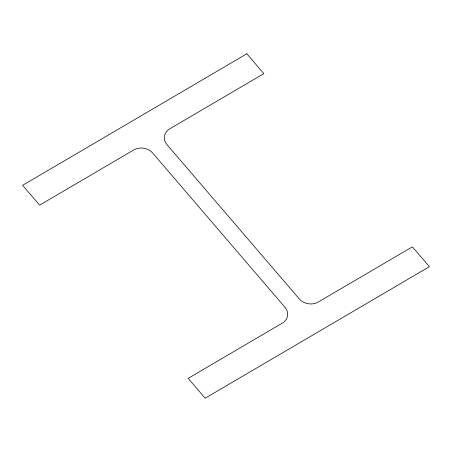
<?xml version="1.0" encoding="UTF-8"?>
<svg xmlns="http://www.w3.org/2000/svg" width="452" height="452" viewBox="0 0 452 452"><rect width="100%" height="100%" fill="white"/><g stroke="black" fill="none" stroke-linecap="round" stroke-linejoin="round"><path stroke-width="0.68" d="M246.832 53.794L22.6 185.326L39.618 205.168L133.741 149.957A13.633 11.396 9.1 0 1 152.759 153.121L284.952 307.264A13.633 11.396 9.1 0 1 282.274 323.152L188.151 378.364L205.168 398.206L429.4 266.674L412.382 246.832L318.259 302.043A13.633 11.396 9.1 0 1 299.241 298.879L167.048 144.736A13.633 11.396 9.1 0 1 169.726 128.848L263.849 73.636L246.832 53.794"/></g></svg>
